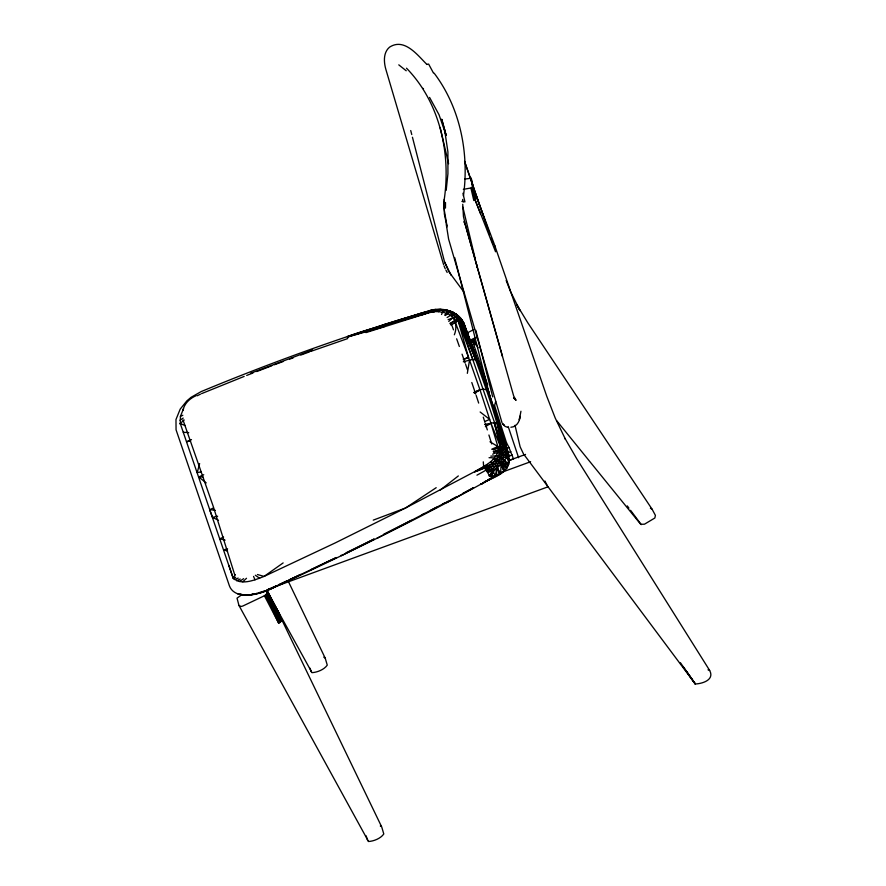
<?xml version="1.0" encoding="UTF-8"?>
<svg xmlns="http://www.w3.org/2000/svg" width="886" height="886" viewBox="0 0 886 886"><rect width="100%" height="100%" fill="white"/><g stroke="black" fill="none" stroke-linecap="round" stroke-linejoin="round"><path stroke-width="1.33" d="M445.459 208.099L445.503 202.473M406.497 68.189C439.81 102.311 451.007 153.178 444.24 199.439L444.351 213.925L447.02 226.927M183.546 408.656L180.423 416.354L180.279 423.563L233.107 577.982C241.513 585.934 254.814 579.92 264.061 576.421L335.24 542.908L405.478 508.032L483.712 466.889L490.545 461.861L494.499 464.02L496.326 466.014L496.736 475.372C423.01 516.826 346.791 553.728 270.097 589.323L260.262 593.033L249.475 595.038L260.262 593.033L260.849 592.191L258.701 592.734M444.24 199.439L443.908 207.944L446.898 225.432M476.934 475.184C487.566 469.336 503.669 461.551 503.06 447.253L472.759 359.417L458.084 320.499C452.868 311.817 441.35 307.885 431.792 310.532L431.825 309.989C443.82 307.387 458.195 311.418 463.821 323.124L486.359 385.166M454.352 334.797C457.708 326.38 455.625 316.103 446.256 313.223C438.47 310.776 429.721 310.931 422.367 314.763L430.851 312.293L431.227 310.133L434.594 310.078M490.545 461.861C494.676 458.106 499.859 452.547 497.888 446.555L489.98 441.76M281.305 619.857L281.205 621.064L278.725 623.29L264.416 595.757L266.387 594.218L266.941 592.202L281.305 619.857L279.267 613.754L267.395 590.907M448.094 319.625L457.331 316.402L459.258 316.944L463.057 322.083C460.753 317.886 457.353 313.965 452.558 312.813L452.624 312.027L443.166 309.801M431.825 309.989L430.851 312.293L434.118 311.817L434.76 310.133L436.665 309.823M463.433 195.994C469.325 153.422 460.288 107.715 434.096 73.106M450.254 323.877L456.988 319.591L457.331 316.402L456.268 314.153L450.974 311.639L449.091 312.204L445.492 315.516M455.149 321.241L458.084 320.499L462.758 321.463L474.774 352.739L463.821 323.124L460.609 318.229L456.268 314.153M446.19 190.379L447.917 173.8L447.917 151.927L444.595 129.721L441.715 119.167L446.134 135.425L439.002 114.682L429.577 97.427M463.09 322.714L474.774 352.739L462.758 321.463L463.245 322.57C478.495 364.046 494.886 405.323 505.374 448.327L506.46 455.592L509.228 460.133C508.863 474.73 490.545 477.62 481.198 484.321L480.6 483.9M495.673 401.48L494.023 407.693L491.819 403.872L454.728 257.638M467.332 373.338L469.547 360.148L454.64 320.4L454.463 313.699L452.624 312.027L457.541 315.438L458.859 317.387M520.946 411.248L519.329 419.809L519.805 416.232C520.259 420.418 516.915 427.052 510.879 427.251M484.62 424.46L494.189 422.611L497.267 423.364L499.438 425.346L506.87 450.365L505.463 451.661L504.677 454.839L500.446 461.761L492.251 469.347L487.643 472.482L483.712 466.889M481.198 484.321L495.219 475.815L496.957 468.783L486.248 470.156M493.159 449.423C497.323 447.574 504.178 444.894 506.87 450.365C513.67 462.47 469.27 483.701 500.557 473.788L501.111 464.718L497.777 460.775L493.391 459.114M199.627 463.544L197.224 472.648L201.299 471.817M495.219 475.815L492.251 469.347L487.178 464.541L474.686 471.751C485.916 468.76 500.302 460.487 500.723 447.386L501.299 446.965L494.189 422.611L500.645 447.087L497.888 446.555L491.719 449.246M183.003 410.24C184.41 403.407 189.903 398.357 196.105 395.688M509.151 460.72L507.988 463.766L508.653 464.242C508.708 455.625 500.324 449.756 492.682 454.197M441.904 309.657L431.227 310.133L384.535 324.409L347.655 336.481L347.556 338.629L310.897 351.354M441.538 314.508L442.568 312.16L445.514 309.867L451.384 311.507L452.857 317.72L448.737 321.408M491.198 476.48L493.513 471.618L487.4 472.061L492.251 469.347L486.757 470.942M487.688 472.448L489.449 475.992L493.513 471.618L489.991 476.38M365.94 332.604L421.16 315.183L421.503 313.013L435.657 309.424M438.426 311.684L439.456 310M449.091 312.204L449.778 311.119L447.973 311.728L444.639 315.161M235.344 574.704L233.107 577.982L234.458 579.51L238.234 578.104M252.3 593.941L250.982 594.949C243.03 596.112 232.531 594.417 229.43 585.901L176.059 429.81L175.982 419.51L180.19 409.133L186.891 400.837L191.132 397.282L201.166 391.59C249.354 371.566 298.217 353.182 347.655 336.481C374.833 326.325 403.695 321.518 430.806 311.407C409.387 315.925 381.412 325.439 358.62 333.391M460.609 318.229L463.954 323.578M447.098 317.531L452.381 314.142L454.463 313.699L457.331 316.402L460.188 320.632L475.771 359.993L472.759 359.417L459.779 320.61L475.771 359.993L477.864 361.754L461.805 321.286C476.214 363.027 493.436 404.038 503.06 447.253L500.723 447.386L498.309 450.343L493.557 452.336M489.637 476.214L493.513 471.618M474.686 471.751L484.487 467.697L487.178 464.541M497.6 452.901L503.492 447.33L497.267 423.364L504.499 447.862L508.066 452.58L509.228 460.133L506.172 456.744L498.464 459.989L495.551 459.546M249.475 595.038L255.589 594.218L256.541 593.277M242.775 581.814L246.507 578.281M179.792 423.818L184.233 419.986M440.209 490.069L458.339 475.937M213.437 507.944L209.639 509.793L212.551 517.369L218.488 520.315M500.058 452.757L505.33 448.681L503.182 447.64L498.309 447.541M283.143 562.92L264.061 576.421L257.416 574.505M179.98 420.263L183.203 418.07M239.397 581.526L243.628 578.68M436.2 487.688L405.478 508.032L373.25 520.137M474.364 393.34L479.99 389.84L483.202 389.087L486.237 389.74L488.374 391.612L508.32 453.41L506.98 453.455C504.034 448.537 497.755 450.232 493.247 451.339M449.966 323.268L456.988 319.591L461.351 320.156L460.188 320.632M485.362 426.698L490.955 423.275L479.99 389.84L469.547 360.148L463.312 361.798M505.463 451.661L498.475 455.803L490.811 456.135M470.023 341.254L473.445 339.36L477.986 347.644M260.262 593.033L259.399 593.011L270.097 589.323L269.953 588.758L265.324 591.327L254.404 594.262L255.589 594.218M473.578 487.787L446.655 502.705L446.134 502.262L448.515 501M484.21 481.929L486.613 480.622M489.017 479.304L491.42 477.997M499.837 473.401L504.655 470.765C503.403 462.891 497.135 457.076 489.039 457.719M450.896 499.737L456.833 496.57M462.78 493.402L473.467 487.699M487.61 480.168L503.968 471.452L501.841 463.876L499.737 462.592L488.806 465.493L484.487 467.697M376.771 538.389L444.96 502.905L442.546 504.123M422.179 514.677L424.582 513.437M430.563 510.336L436.554 507.235M466.313 333.413L473.678 329.603M470.377 340.911L476.513 337.732M373.992 539.131L341.453 555.699L341.165 555.201M236.662 580.784L240.228 578.979M487.643 480.334L500.557 473.788L496.326 466.014L484.863 468.207M383.649 534.258L411.403 520.259M300.764 574.505L270.064 589.179L336.292 557.615M346.027 552.82L373.981 539.098M197.224 395.754L200.48 394.159M469.868 340.39L474.841 337.987M310.565 569.809L336.27 557.538M470.089 342.051L472.415 340.944L475.14 344.975L473.445 339.36M504.134 443.764L506.471 442.657L494.654 405.877M506.648 448.604L508.974 447.496L513.448 458.859L508.686 460.764M507.335 453.233L510.823 451.572M508.608 456.523L512.108 454.861M241.856 594.694L237.027 598.161L238.976 605.492L368.521 841.512C373.859 841.179 380.626 838.51 383.793 833.981L381.733 826.981L278.492 612.924L267.251 591.294M264.416 595.757L242.864 606.002L241.169 606.489L238.976 605.492M271.182 588.193L276.111 585.901M278.581 584.749L287.197 580.74M289.667 579.599L300.753 574.438M180.423 416.354L182.826 415.268M496.193 458.826L504.677 454.839L506.46 455.592L509.217 459.867L506.98 453.455L508.664 454.684L493.724 406.951M206.228 482.925L198.719 476.978L203.736 474.719M223.615 537.082L219.839 538.766L225.099 540.172M463.478 359.683L468.528 357.435L458.084 320.499L455.581 322.737L450.62 324.885M474.043 392.398L479.979 389.796L474.054 392.42M484.609 421.603L489.681 419.388L480.146 411.99M191.498 439.611L186.558 441.737L190.545 440.896M266.631 590.154L269.953 588.758M201.565 393.639L244.171 376.417M485.572 469.137L490.589 467.188M246.685 375.442L252.964 373.017M256.741 371.555L271.825 365.73M250.516 373.294L312.658 349.992M430.851 310.72L434.76 310.133L421.16 315.183M274.339 364.755L283.155 361.521M289.467 359.207L293.244 357.822M300.808 355.053L309.635 351.82M508.63 460.587L525.531 454.407M502.041 472.183L530.614 461.728M268.347 589.157L547.847 486.879L544.968 481.043M493.214 449.678L500.723 447.386M492.472 462.558L497.777 460.775L503.093 462.127L506.781 468.173C505.585 463.289 504.311 456.943 498.475 455.803M262.023 591.793L265.523 590.619L264.792 591.195M391.656 322.781L421.503 313.013M385.166 324.907L384.535 324.409L384.325 326.58L347.401 337.057L431.183 310.654M355.895 334.476L383.904 325.317M421.138 313.611L434.76 310.133M463.278 359.129L468.528 357.435M391.778 322.869L401.026 320.023M403.673 319.204L418.203 314.729M463.345 189.349L472.382 187.732L471.219 178.241L464.663 179.083M496.326 466.014L501.111 464.718L503.968 471.452M235.643 577.318L233.107 577.982L228.854 565.357M227.591 548.888L223.615 549.841L227.558 551.07M469.547 360.148L472.759 359.417M212.551 517.369L217.646 516.206M427.141 64.335L428.647 64.091L433.387 72.907M438.005 309.646L440.685 309.292L443.975 310.554M245.123 595.248L250.982 594.949M430.806 311.584L434.118 311.817M198.719 476.978L202.805 476.945M461.861 201.377L464.951 201.897L462.935 193.259M241.125 594.883L246.917 595.159L244.436 594.949M443.111 309.723L445.514 309.867L447.973 311.728M183.291 432.257L188.74 432.634M556.785 420.828L640.711 524.313L644.487 524.191L654.854 518L655.407 515.364L652.074 509.184L527.679 322.615L516.671 304.463L519.993 310.643L510.557 291.605L506.161 280.463M209.893 509.594L215.309 510.336M237.88 593.985L241.867 594.628M503.182 447.64L504.499 447.862L499.438 425.346M683.117 666.649L695.288 683.97C702.166 683.748 714.869 679.983 709.631 670.414L576.753 458.782L564.98 438.36L565.312 439.024L555.19 417.959L546.784 396.341L494.1 243.639L474.099 190.59L471.219 178.241M708.014 669.816L709.631 670.414M240.184 594.019L242.188 594.561M650.402 508.221L652.074 509.184M323.789 657.135L325.206 658.132L327.266 665.131C324.099 669.661 317.332 672.33 311.994 672.662L272.733 601.528M380.304 825.996L381.224 826.317M507.556 427.307L505.02 426.332L502.462 423.552L504.123 425.335L503.303 424.449M180.279 423.563L185.24 425.601M451.195 312.237L446.943 310.233L448.039 311.573M472.382 187.732L475.25 200.081L495.562 251.746L494.787 245.61M398.778 64.855L406.22 70.78M514.511 398.634L513.625 397.792L516.062 400.35L513.659 395.909L464.94 223.538M460.842 320.322L462.603 321.463M422.899 88.356L423.497 88.744M255.334 575.247L259.631 578.281M431.227 310.133L431.792 310.532M456.988 319.591L458.228 320.51L459.336 319.503L459.258 316.944M347.655 336.481L348.253 336.979M508.653 464.242L504.4 460.321L508.176 465.671M501.841 463.876L506.593 468.506L503.093 462.127L502.96 458.306M426.963 64.523C417.716 55.342 404.47 37.511 389.585 47.135C383.195 52.473 383.76 61.942 385.82 69.252L443.587 264.571M278.492 612.924L279.267 613.754L267.284 591.217M505.374 448.327L507.534 451.162M412.444 137.241L444.539 261.857L448.67 271.437L463.777 291.893M627.266 505.895L628.916 508.099M630.566 510.303L641.287 524.645M523.892 454.429L695.288 683.97L686.617 671.499M507.645 451.428L506.87 450.365L508.32 453.41M680.437 662.75L695.288 683.97M507.733 451.661L506.87 450.365L508.066 452.58M463.71 221.755L465.061 223.837L502.473 356.471M506.98 453.455L509.018 456.611L506.449 448.958M506.748 449.866L507.423 450.93M523.382 453.665L520.148 446.843L514.999 425.302M507.877 452.026L500.114 426.432M491.819 403.872L494.023 407.693M496.957 468.783L499.937 474.054L497.644 468.218M506.471 442.657L508.974 447.496M445.935 270.208L447.164 272.456M462.758 321.463L463.921 323.623M266.941 592.202L281.239 620.765L266.874 593.365L281.205 621.064L266.841 593.421L280.74 621.684L266.387 594.218L280.264 622.315L265.9 594.716L279.887 622.559L265.601 595.015L278.725 623.29M266.996 592.845L281.239 620.765M444.539 261.857L451.251 275.424M288.659 582.069L325.206 658.132M253.551 576.409L255.002 579.843M444.008 265.855L445.259 268.812M502.03 422.832L448.615 239.12L446.311 224.701M500.645 447.087L490.955 423.275L498.275 447.951M480.555 213.759L475.095 200.125L472.227 187.777M479.437 204.611L474.099 190.59L475.25 200.081L473.8 200.502L470.931 188.153M461.983 321.352L477.864 361.754M183.025 420.03L213.304 506.582L234.768 574.925M451.594 324.553L453.488 329.836M474.11 350.69L489.039 392.664M456.644 338.806L459.347 346.492M462.049 354.178L465.205 363.149M472.415 340.944L487.654 384.989M464.552 161.374L487.466 227.624M491.065 238.013L493.314 244.503M464.596 161.551L489.847 234.768M504.444 442.79L508.863 455.758L500.856 428.702M465.648 364.434L467.398 369.606M471.795 382.519L475.738 394.137M508.176 426.52L518.62 457.73M310 668.188L311.23 671.843M366.117 835.819L367.745 840.703M476.159 395.411L478.673 403.075M483.269 417.129L484.941 422.234M465.449 224.767L463.456 216.572L462.736 204.278M485.34 423.519L487.322 429.898M488.917 435.004L491.697 443.941M444.595 129.721L446.134 135.425M410.727 130.541L411.757 134.561M475.848 330.256L492.694 396.895M462.88 207.191L475.428 259.698M476.07 262.389L477.366 267.782M462.625 199.428L463.201 201.897M440.132 127.495L448.604 163.744M483.28 461.839L483.701 466.878M443.964 202.373L444.074 203.691"/></g></svg>
